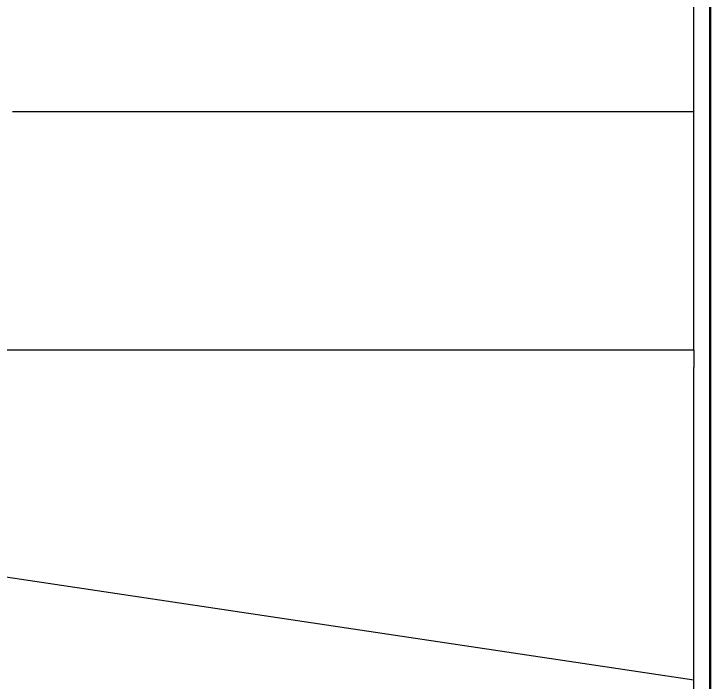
# Model space of a CAD drawing. Header units: metres. Extents: x -57 to 501, y 45 to 307.
# Drawn here: x 281.457 to 285.944, y 129.861 to 134.168 of the extents above; entities that cross this region are included whole.
import ezdxf

# ---------------------------------------------------------------- set-up
doc = ezdxf.new("R2010")
doc.units = ezdxf.units.M

msp = doc.modelspace()

# ---------------------------------------------------------------- linework, layer by layer
at = {"lineweight": 50}
for p, q in [((285.944, 131.9999), (285.944, 135.6141)), ((285.944, 131.9999), (285.944, 131.9049)), ((285.944, 131.9049), (285.944, 131.8895)), ((285.944, 130.8221), (285.944, 131.8895)), ((285.944, 128.2872), (285.944, 130.8221))]:
    msp.add_line(p, q, dxfattribs=at)
for p, q in [((285.8401, 133.536), (285.8401, 134.3574)), ((285.8401, 132.919), (285.8401, 133.536)), ((285.8401, 132.516), (285.8401, 132.919)), ((285.8401, 131.9999), (285.8401, 132.516)), ((285.8401, 131.9999), (285.8401, 131.9049)), ((285.8401, 131.9049), (285.8401, 131.8895)), ((285.8401, 127.8624), (285.8401, 131.8895))]:
    msp.add_line(p, q)
at = {"color": 9, "true_color": 0xc7c8ca}
for p, q in [((281.4661, 133.536), (281.4487, 133.536)), ((283.4457, 133.536), (281.4661, 133.536)), ((283.4607, 133.536), (283.4457, 133.536)), ((283.4703, 133.536), (283.4607, 133.536)), ((283.4951, 133.536), (283.4703, 133.536)), ((285.8401, 133.536), (283.4951, 133.536)), ((282.0549, 131.9999), (280.9032, 131.9999)), ((283.3503, 131.9999), (282.0549, 131.9999)), ((284.4488, 131.9999), (283.3503, 131.9999)), ((285.579, 131.9999), (284.4488, 131.9999)), ((285.8401, 131.9999), (285.579, 131.9999))]:
    msp.add_line(p, q, dxfattribs=at)
msp.add_lwpolyline([(277.1124, 131.1812), (285.8401, 129.8759)], dxfattribs=at)

doc.saveas('drawing.dxf')
